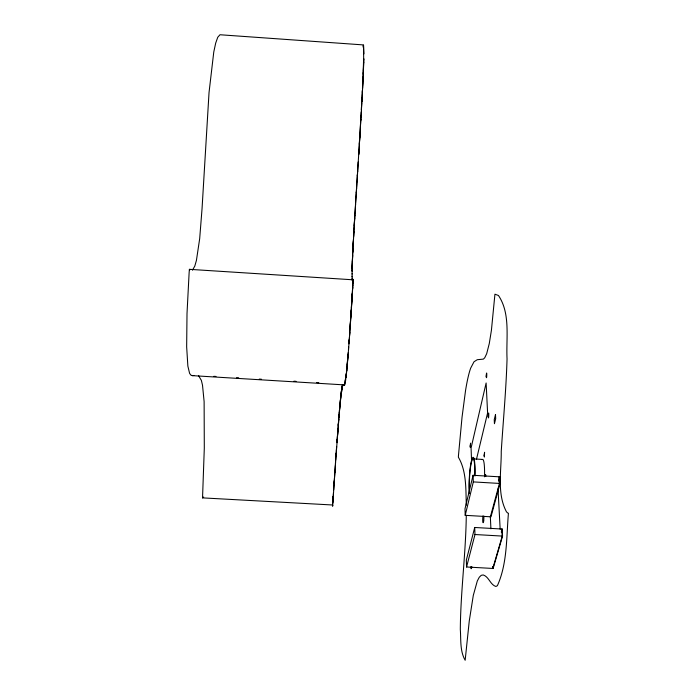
<?xml version="1.0" encoding="UTF-8"?>
<svg xmlns="http://www.w3.org/2000/svg" width="695" height="695" viewBox="0 0 695 695"><rect width="100%" height="100%" fill="white"/><g stroke="black" fill="none" stroke-linecap="round" stroke-linejoin="round"><path stroke-width="1.04" d="M466.336 505.187C465.72 489.193 466.693 471.323 458.396 457.223C458.379 456.806 458.396 456.389 458.422 455.981L462.036 417.226L465.546 390.538A79.569 10.043 -86.8 0 1 470.689 368.107L474.033 361.739L477.283 359.706L483.329 359.124L484.702 357.821L486.674 353.729L489.271 343.591L491.417 330.281L494.936 294.193L498.463 295.488C510.721 313.714 506.003 338.013 507.046 358.855C506.134 389.782 503.215 420.597 501.243 451.463C501.416 471.236 496.795 493.528 506.438 511.772A117.229 18.791 -86.6 0 0 508.427 513.292C506.342 537.417 507.463 563.289 497.394 585.668L495.917 586.484C490.175 584.712 489.019 576.798 483.199 574.947L481.244 575.321L479.272 577.241L477.291 581.029L473.295 595.415L469.264 620.948L465.164 660.25C459.821 651.111 461.063 639.6 460.316 629.409C460.611 591.306 465.858 553.42 466.276 515.308M332.601 496.656L332.818 501.955M352.087 274.047L352.148 270.355M363.607 58.762L363.25 71.09M363.711 59.657L363.737 58.58M363.711 62.863L363.528 44.923L219.994 34.75L217.752 37.261L215.685 43.116L213.773 51.995L209.039 92.487L202.054 208.552L199.682 238.663L196.433 260.356L194.782 266.15L192.428 270.173M352.017 271.302L352.252 266.281M352.044 270.277L352.07 269.191A58.163 1.442 -86.3 0 1 352.626 255.135L352.617 254.005M353.13 281.093L353.173 279.329M352.017 268.157L352.999 248.61M352.235 266.671L352.426 261.346M363.259 74.4L363.728 62.541M332.54 504.987L202.54 497.881L204.304 448.101L204.122 401.641L202.514 385.247L201.376 380.408L198.596 375.717M363.155 73.566L363.216 71.898M352.408 261.737L352.669 255.482M363.007 77.015L362.799 81.602M362.755 82.54L362.469 88.43M362.608 88.065L363.277 74.07M352.704 253.371L352.99 247.715M352.704 252.328L353.425 240.644M362.312 91.514L362.364 90.48M352.982 246.899L353.321 241.426M362.086 95.736L362.312 92.583M362.26 92.557L362.408 90.758M353.043 245.613L353.442 239.184M361.765 101.835L361.973 97.899M362.008 98.177L362.112 96.292M361.791 103.399L362.625 87.735M353.408 241.017L353.937 231.487M361.461 107.212L361.322 109.74M361.469 107.933L361.695 103.972M361.8 102.026L361.904 100.089M353.72 233.459L354.711 218.595M353.494 237.412L353.851 232.008M353.573 236.865L353.712 234.476M360.913 116.864L360.983 115.665M361.061 115.04L361.244 111.965M360.844 119.905L361.8 103.06M352.956 283.551L353.164 279.807L189.396 269.33L189.127 272.666L187.007 313.593L186.66 346.848L187.859 366.065L189.605 373.397L190.856 375.091L192.289 375.63L344.425 384.9L345.702 379.983M360.479 124.179L359.741 137.21M360.514 124.405L360.774 119.279M360.766 120.209L361.009 116.065M352.53 288.825L352.617 287.356M352.704 285.819L352.695 285.428M352.686 288.173L352.973 283.134M354.858 215.354L354.233 225.64M359.272 144.239L359.506 140.442M359.48 141.528L359.888 134.144M360.853 119.566L358.733 154.611M352.148 295.028L352.469 289.806M352.704 287.756L351.922 300.57M355.475 204.695L356.266 192.055M357.326 175.974L357.525 172.794M357.595 171.743L358.168 161.996M354.815 215.337L356.605 188.302M357.647 171.926L358.941 150.198M354.693 218.968L355.605 204.095M358.742 154.255L359.828 136.785M351.852 299.884L351.357 307.538M352.356 293.49L351.453 307.981M356.283 192.489L356.778 184.045M356.865 183.289L357.369 174.627M356.587 188.666L357.656 171.561M333.235 496.517L332.67 503.25M333.253 495.717L333.452 492.625M334.477 478.455L332.679 505.734L332.462 504.805M351.21 309.944L350.645 318.388M350.932 315.938L351.47 307.555M333.678 489.819L334.243 480.775M334.104 483.381L334.921 471.28M332.723 505.204L332.636 506.325M350.48 320.899L349.498 335.728M350.376 324.261L350.949 315.513M334.808 472.426L335.294 465.398M335.355 464.529L335.529 462.019M334.46 478.829L336.041 455.851M350.393 323.835L349.177 341.21M335.685 460.177L336.145 453.236M336.059 454.973L336.415 449.891M336.345 450.369L336.632 446.416M336.024 456.224L338.578 421.882M349.802 332.323L348.56 349.437M336.953 441.977L337.171 439.058M336.936 442.706L337.97 428.415M348.899 343.877L349.159 339.673M337.475 434.94L337.579 433.619M337.379 437.494L339.594 409.789M348.447 349.767L348.621 346.909M338.257 424.784L338.343 423.62M338.196 425.974L338.526 421.326M347.943 357.239L348.577 349.003M338.491 422.317L338.708 419.076M338.63 420.562L338.769 418.859M348.004 355.397L348.16 352.704M338.795 417.973L339.047 414.898M338.899 417.209L339.169 414.038M347.987 354.902L347.856 357.204A65.903 1.607 -86.4 0 1 346.449 372.555M339.134 413.899L339.299 411.944M347.804 357.065L347.153 364.519M347.335 364.423L347.96 356.804M339.299 412.526L339.464 410.041M339.542 409.147L339.612 408.26M339.421 411.058L339.846 405.698M339.664 408.252L340.142 402.492M346.753 370.8L347.352 363.989M339.907 405.637L340.75 396.272M340.211 401.745L340.281 401.006M339.586 410.163L340.472 400.494M347.031 365.883L346.614 370.07M340.35 400.902L340.759 396.81M485.206 476.396L485.605 474.659L485.857 476.318M346.197 376.186L346.77 370.365M340.871 395.064L341.349 390.807M346.536 370.835L346.458 371.59M340.863 395.889L341.41 391.094M340.463 400.876L341.87 388.948M346.318 373.745L345.815 377.863M346.301 372.998L345.745 377.324M346.214 375.752L344.798 384.882L344.407 385.308L343.678 384.639M341.575 389L341.983 386.012M341.584 389.773L342.122 386.099M341.21 394.039L342.896 384.5M483.677 520.755L483.598 521.276M471.67 567.259L471.714 566.981A4.657 0.608 -87.6 0 0 471.757 566.677A4.665 0.608 -87.6 0 1 470.75 566.781M345.589 379.453L345.041 382.007M342.27 385.299L342.409 384.604M345.432 379.131L345.424 379.183A123.719 2.971 -86.4 0 1 345.067 380.46M476.475 459.291L487.603 412.952L486.126 382.98L471.071 448.023L471.566 460.993M473.069 475.284L464.998 508.818L465.216 515.334L490.974 516.811L500.053 483.468L499.696 476.839L473.069 475.284L473.321 481.904L465.216 515.334M474.711 527.479L466.336 560.074L466.562 566.99L493.111 568.467L502.563 536.097L502.181 529.043L474.711 527.479L474.98 534.524L466.562 566.99M498.567 481.018L499.696 476.839M490.314 517.054L499.349 483.79L498.984 476.987M501.295 532.092L502.181 529.043M342.4 386.403L342.878 384.9M362.868 46.096L363.52 45.227L363.928 53.906M203.696 497.029L202.54 497.881M363.111 46.982L363.555 47.642M192.289 375.63L193.835 375.517M474.98 534.524L502.563 536.097M472.965 458.874L482.582 459.438M473.321 481.904L500.053 483.468M213.834 376.325L215.997 376.455M236.561 377.706L238.724 377.837M259.287 379.088L261.45 379.227M293.916 381.199L296.079 381.338M316.642 382.589L318.805 382.719M352.243 279.538L352.356 280.815M352.156 278.174L352.235 279.946M501.799 529.034L502.198 536.271L492.772 568.571L492.677 566.538M498.02 488.872L500.165 529.243M493.016 566.495L493.111 568.467M490.357 517.071L490.922 528.852M352.104 276.236L352.139 278.573M352.096 273.656L352.087 276.636M353.147 280.224A151.067 3.77 -86.2 0 1 352.66 281.336M332.679 503.128A83.131 1.694 -86.5 0 1 332.566 502.146M352.287 293.62A105.353 2.493 -86.4 0 1 350.08 327.441M352.547 289.337A60.708 1.486 -86.4 0 0 352.886 283.603L352.956 282.361A153.022 3.814 -86.2 0 1 352.739 282.969M363.72 59.527A86.971 1.894 -86.3 0 1 362.495 88.96M353.164 279.807A151.032 3.762 -86.2 0 1 352.669 280.928M189.865 269.895A151.814 15.307 -87.6 0 1 189.396 269.33M353.833 231.531A129.522 3.379 -86.3 0 1 354.493 220.55M482.295 459.612A19.86 2.719 -87.1 0 1 484.511 476.813M469.42 491.13A19.868 2.563 -87.1 0 1 471.827 460.846A19.868 2.563 -87.1 0 1 474.781 474.251M483.859 516.107A4.074 0.565 -87.4 0 1 483.538 521.65A4.074 0.565 -87.4 0 1 482.764 521.493A4.074 0.565 -87.4 0 1 482.99 515.933M469.316 493.598A21.458 2.771 -87.1 0 1 471.836 459.378A21.458 2.771 -87.1 0 1 474.946 476.04M470.159 446.068L470.359 447.519L470.567 443.141L470.159 446.068M484.111 455.234L484.354 457.058L484.571 452.271L484.111 455.234M486.144 376.143C486.882 382.571 487.082 366.586 486.144 376.143M488.125 416.201C488.828 423.099 489.141 406.358 488.125 416.201M495.483 414.663L494.232 419.693L494.44 423.698L495.691 418.677L495.483 414.663"/></g></svg>
